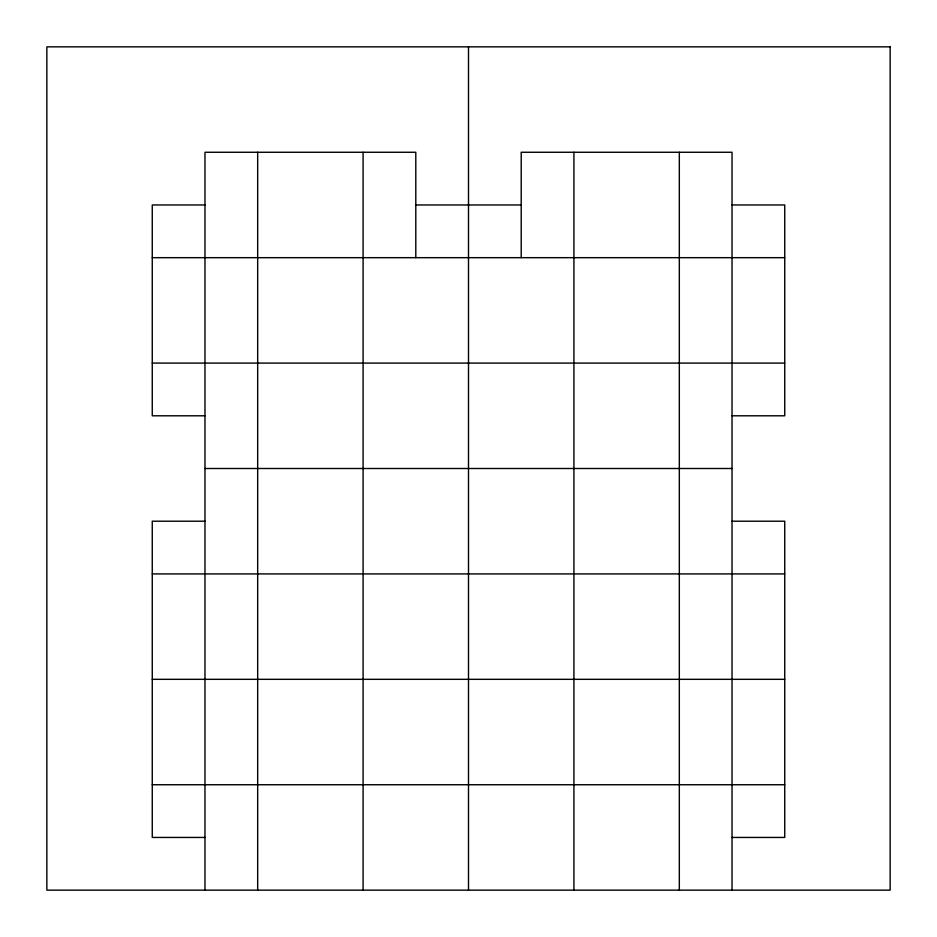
<?xml version="1.0" encoding="UTF-8"?>
<svg xmlns="http://www.w3.org/2000/svg" width="937" height="937" viewBox="0 0 937 937"><rect width="100%" height="100%" fill="white"/><g stroke="black" fill="none" stroke-linecap="round" stroke-linejoin="round"><path stroke-width="1.41" d="M204.969 204.969L152.262 204.969L152.262 415.794L204.969 415.794M415.794 204.969L521.206 204.969M732.031 204.969L784.737 204.969L784.737 415.794L732.031 415.794M152.262 257.675L784.737 257.675M152.262 363.087L784.737 363.087M204.969 468.5L732.031 468.5M204.969 521.206L152.262 521.206L152.262 837.444L204.969 837.444M732.031 521.206L784.737 521.206L784.737 837.444L732.031 837.444M152.262 573.912L784.737 573.912M152.262 679.325L784.737 679.325M152.262 784.737L784.737 784.737M732.031 890.15L732.031 152.262L521.206 152.262L521.206 257.675M679.325 152.262L679.325 890.15M573.912 152.262L573.912 890.15M468.5 46.85L468.5 890.15M415.794 257.675L415.794 152.262L204.969 152.262L204.969 890.15M363.087 152.262L363.087 890.15M257.675 152.262L257.675 890.15M890.15 46.85L46.85 46.85L46.85 890.15L890.15 890.15L890.15 46.85"/></g></svg>
